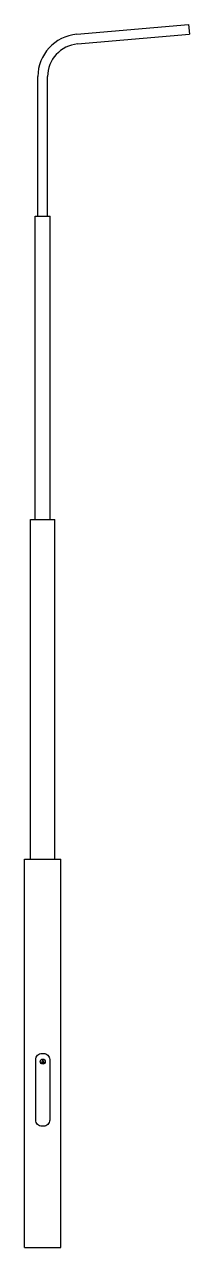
# Model space of a CAD drawing. Extents: x -0.3 to 1.1, y 0 to 10.1.
import ezdxf

# ---------------------------------------------------------------- set-up
doc = ezdxf.new("R2010")
doc.units = 0
doc.header["$LTSCALE"] = 0.0006
doc.header["$MEASUREMENT"] = 0
doc.layers.get('0').update_dxf_attribs({"linetype": 'CONTINUOUS'})

msp = doc.modelspace()

# ---------------------------------------------------------------- linework, layer by layer
for points in [[(0.129, 9.999), (1.05, 10.08)], [(1.05, 10.08), (1.057, 10)], [(0.136, 9.919), (1.057, 10)], [(-0.19, 8.5), (-0.19, 9.65)], [(-0.11, 8.5), (-0.11, 9.65)], [(-0.212, 6), (-0.212, 8.5)], [(-0.212, 8.5), (-0.088, 8.5)], [(-0.088, 6), (-0.088, 8.5)], [(-0.25, 3.2), (-0.25, 6)], [(-0.25, 6), (-0.05, 6)], [(-0.05, 3.2), (-0.05, 6)], [(-0.3, 0), (-0.3, 3.2)], [(-0.3, 3.2), (-0.25, 3.2)], [(-0.25, 3.2), (-0.05, 3.2)], [(-0.05, 3.2), (0, 3.2)], [(0, 0), (0, 3.2)], [(-0.3, 0), (0, 0)]]:
    msp.add_lwpolyline(points)
msp.add_lwpolyline([(-0.207, 1.05), (-0.207, 1.55, -0.414214), (-0.157, 1.6), (-0.143, 1.6, -0.414214), (-0.093, 1.55), (-0.093, 1.05, -0.414214), (-0.143, 1), (-0.157, 1, -0.414214)], format="xyb", close=True)
msp.add_lwpolyline([(-0.15, 1.544), (-0.161, 1.525), (-0.139, 1.525)], close=True)
msp.add_circle((-0.15, 1.532), 0.0207)
for radius in [0.35, 0.27]:
    msp.add_arc((0.16, 9.65), radius, 95, 180)

doc.saveas('drawing.dxf')
